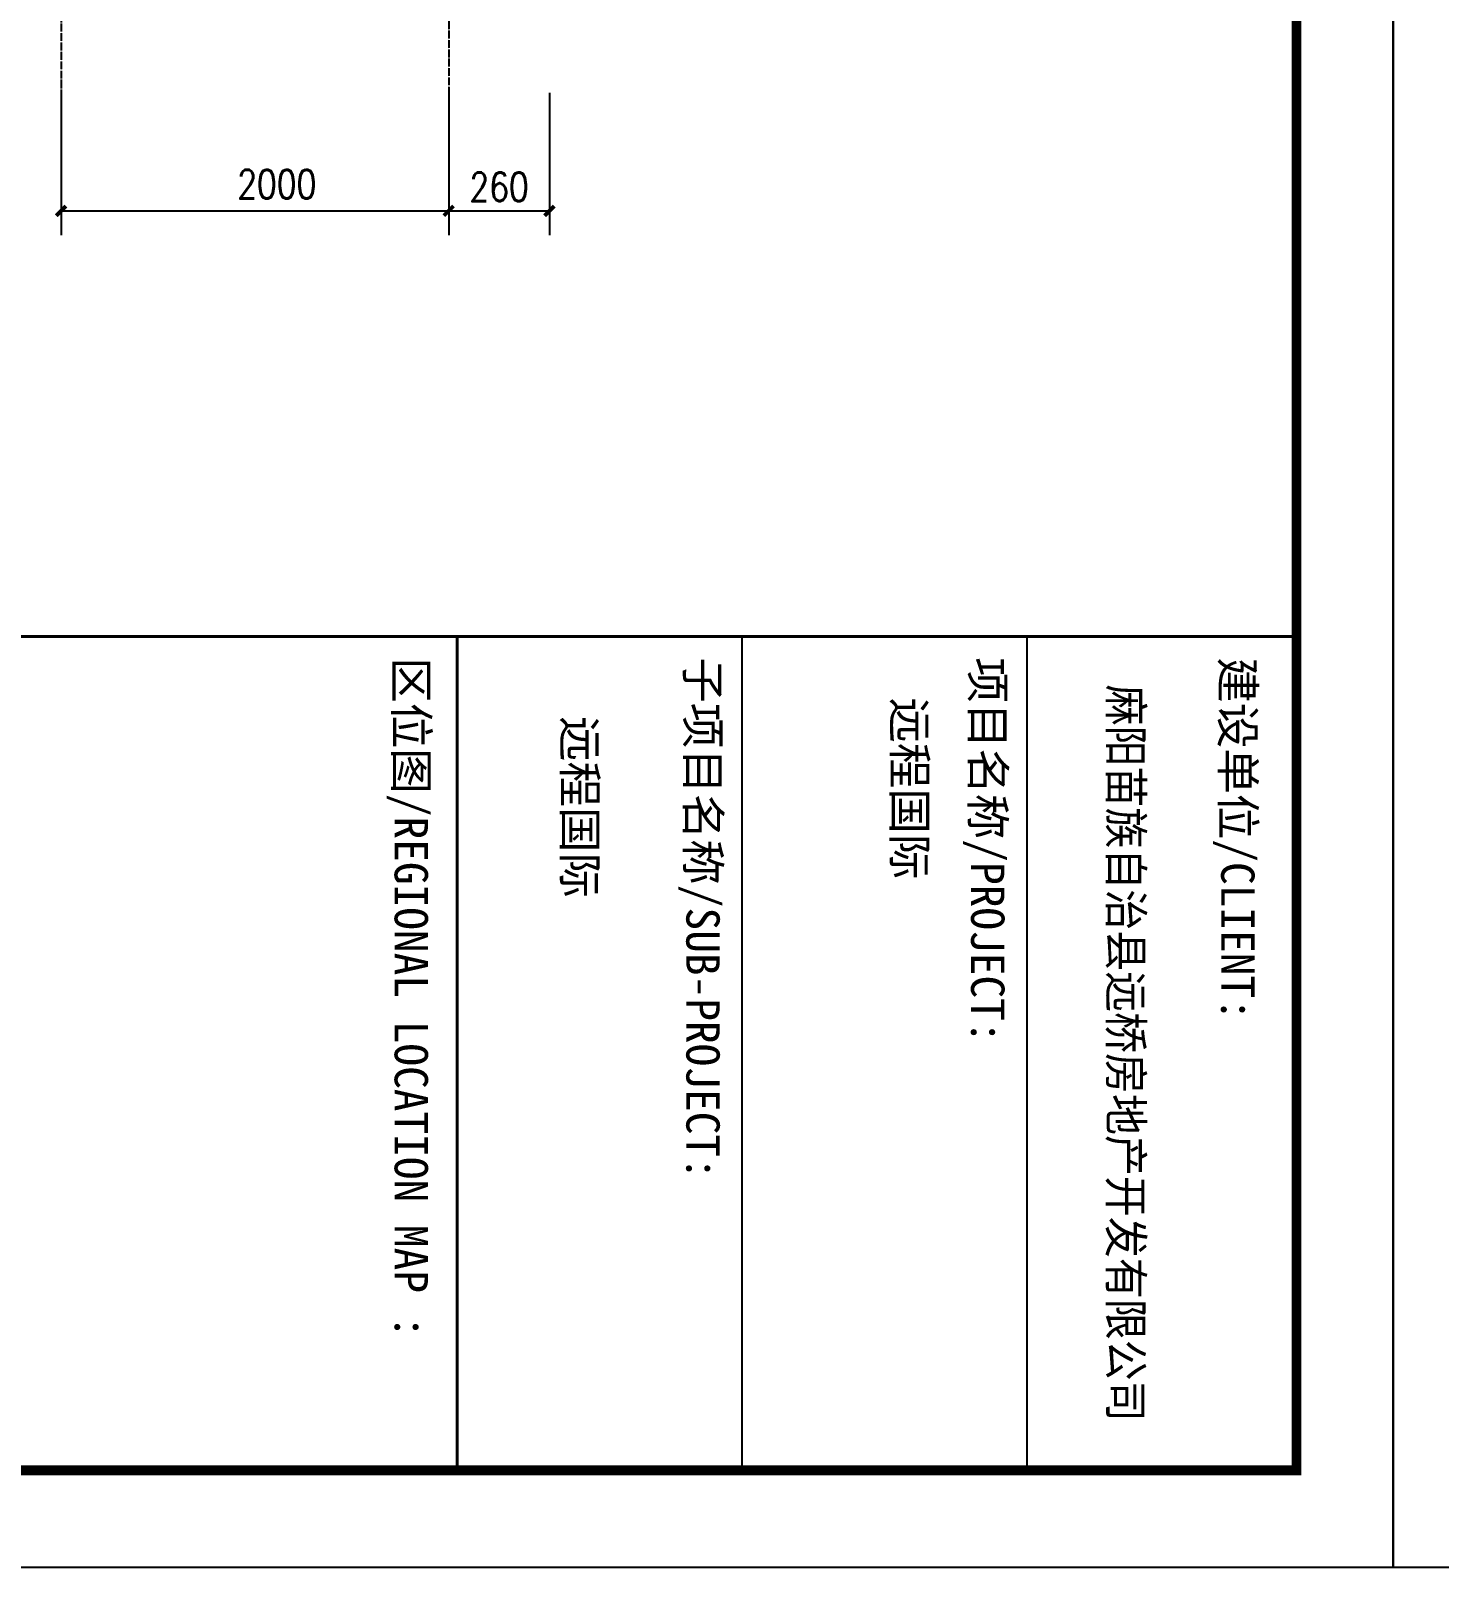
# Model space of a CAD drawing. Extents: x -737978 to 768813, y -372247 to 1140308.
# Drawn here: x -677523 to -673889, y -338663 to -334700 of the extents above; entities that cross this region are included whole.
import ezdxf

# ---------------------------------------------------------------- set-up
doc = ezdxf.new("R2010")
doc.units = 0
doc.header["$LTSCALE"] = 10
doc.header["$MEASUREMENT"] = 0
doc.linetypes.add('DOTE', pattern=[2.42, 2, -0.2, 0.02, -0.2])
doc.layers.get('0').update_dxf_attribs({"linetype": 'CONTINUOUS'})
doc.layers.get('Defpoints').update_dxf_attribs({"linetype": 'CONTINUOUS'})
for name, color, linetype in [('DOTE', 1, 'DOTE'), ('PUB_DIM', 3, 'CONTINUOUS'), ('PUB_TITLE', 4, 'CONTINUOUS')]:
    doc.layers.add(name, color=color, linetype=linetype)
doc.styles.add('-宋体', font='', dxfattribs={"width": 0.8})
doc.styles.add('_TCH_DIM_T3', font='SIMPLEX.shx', dxfattribs={"width": 0.8, "bigfont": 'GBCBIG.shx'})
doc.styles.get('-宋体').set_extended_font_data('SimSun')
doc.dimstyles.new('_TCH_ARCH&&25', dxfattribs={"dimtxt": 74.375, "dimasz": 25, "dimexe": 62.5, "dimexo": 75, "dimgap": 25, "dimtad": 1, "dimdec": 0, "dimzin": 0, "dimdsep": 46, "dimtxsty": '_TCH_DIM_T3', "dimblk": 'ARCHTICK', "dimcen": 0.09, "dimclrt": 7, "dimazin": 2, "dimtfac": 1, "dimtdec": 0, "dimtix": 1, "dimtmove": 2, "dimatfit": 3, "dimfxl": 1, "dimtolj": 1, "dimtzin": 0, "dimarcsym": 0})

# ---------------------------------------------------------------- blocks, each defined once
blk = doc.blocks.new('TQ1')
at = {"layer": 'PUB_TITLE'}
for p, q in [((-49855, -380355), (-43855, -380355)), ((-49855, -382405), (-43855, -382405))]:
    blk.add_line(p, q, dxfattribs=at)
at = {"layer": 'PUB_TITLE', "const_width": 20}
for points in [[(-49855, -378414), (-49855, -418455)], [(-49855, -384455), (-43855, -384455)]]:
    blk.add_lwpolyline(points, dxfattribs=at)
at = {"layer": 'PUB_TITLE', "style": '-宋体'}
for s, p in [('建设单位/CLIENT:', (-49705, -378955)), ('项目名称/PROJECT:', (-49705, -380755)), ('远程国际', (-49417, -381317)), ('子项目名称/SUB-PROJECT:', (-49705, -382805)), ('远程国际', (-49283, -383691)), ('区位图/REGIONAL LOCATION MAP :', (-49705, -384905))]:
    blk.add_text(s, height=240, dxfattribs=at).set_placement(p)
at = {"layer": 'PUB_TITLE', "style": '-宋体', "width": 0.9}
blk.add_text('麻阳苗族自治县远桥房地产开发有限公司', height=240, dxfattribs=at).set_placement((-49509, -379761))
blk = doc.blocks.new('_ArchTick')
at = {"color": 0, "linetype": 'ByBlock', "const_width": 0.4}
blk.add_lwpolyline([(-0.5, -0.5), (0.5, 0.5)], dxfattribs=at)
blk = doc.blocks.new('*D240')
at = {"layer": 'Defpoints', "color": 0, "transparency": 16777216}
for p in [(-676444.4, -334785.4), (-676184.4, -334785.4), (-676184.4, -335164.6)]:
    blk.add_point(p, dxfattribs=at)
at = {"layer": 'PUB_DIM', "color": 0, "lineweight": -2, "transparency": 16777216}
for p, q in [((-676444.4, -334860.4), (-676444.4, -335227.1)), ((-676184.4, -334860.4), (-676184.4, -335227.1)), ((-676444.4, -335164.6), (-676184.4, -335164.6))]:
    blk.add_line(p, q, dxfattribs=at)
at = {"layer": 'PUB_DIM', "color": 0, "lineweight": -2, "transparency": 16777216, "xscale": 25, "yscale": 25, "zscale": 25, "rotation": 180}
blk.add_blockref('_ArchTick', (-676444.4, -335164.6), dxfattribs=at)
at = {"layer": 'PUB_DIM', "color": 0, "lineweight": -2, "transparency": 16777216, "xscale": 25, "yscale": 25, "zscale": 25}
blk.add_blockref('_ArchTick', (-676184.4, -335164.6), dxfattribs=at)
at = {"layer": 'PUB_DIM', "color": 7, "transparency": 16777216, "insert": (-676314.4, -335102.4), "char_height": 74.38, "attachment_point": 5, "style": '_TCH_DIM_T3'}
blk.add_mtext('\\A1;260', dxfattribs=at)

msp = doc.modelspace()

# ---------------------------------------------------------------- linework, layer by layer
at = {"layer": 'DOTE'}
for points in [[(-677444.4, -308425.2), (-677444.4, -334860.4)], [(-676444.4, -308467), (-676444.4, -334902.1)]]:
    msp.add_lwpolyline(points, dxfattribs=at)
at = {"layer": 'PUB_DIM'}
for p, q in [((-677444.4, -334860.4), (-677444.4, -335227.1)), ((-676444.4, -334860.4), (-676444.4, -335227.1)), ((-677444.4, -335164.6), (-676444.4, -335164.6))]:
    msp.add_line(p, q, dxfattribs=at)
at = {"layer": 'PUB_TITLE'}
for points in [[(-688857.6, -338662.7), (-674007.6, -338662.7), (-674007.6, -307137.7), (-688857.6, -307137.7)], [(-674007.6, -338662.7), (-659157.6, -338662.7), (-659157.6, -307137.7), (-674007.6, -307137.7)]]:
    msp.add_lwpolyline(points, close=True, dxfattribs=at)
at = {"layer": 'PUB_TITLE', "const_width": 25}
msp.add_lwpolyline([(-688607.6, -338412.7), (-674257.6, -338412.7), (-674257.6, -307762.7), (-688607.6, -307762.7)], close=True, dxfattribs=at)

# ---------------------------------------------------------------- block references
at = {"xscale": 0.3583835528172438, "yscale": 0.3583835528172438, "zscale": 0.3583835528172438, "rotation": 270}
msp.add_blockref('TQ1', (-538640.3, -354129.5), dxfattribs=at)
at = {"layer": 'PUB_DIM', "xscale": 25, "yscale": 25, "zscale": 25, "rotation": 180}
msp.add_blockref('_ArchTick', (-677444.4, -335164.6), dxfattribs=at)
at = {"layer": 'PUB_DIM', "xscale": 25, "yscale": 25, "zscale": 25}
msp.add_blockref('_ArchTick', (-676444.4, -335164.6), dxfattribs=at)

# ---------------------------------------------------------------- texts
at = {"layer": 'PUB_DIM', "color": 7, "insert": (-676887.9, -335095.8), "char_height": 74.38, "attachment_point": 5, "style": '_TCH_DIM_T3'}
msp.add_mtext('\\A1;2000', dxfattribs=at)

# ---------------------------------------------------------------- dimensions: what is measured, and where the dimension line sits
at = {"layer": 'PUB_DIM'}
dim = msp.add_aligned_dim(p1=(-676444.4, -334785.4), p2=(-676184.4, -334785.4), distance=-379.2, dimstyle='_TCH_ARCH&&25', dxfattribs=at)
dim.commit()
dim.dimension.update_dxf_attribs({"geometry": '*D240', "text_midpoint": (-676314.4, -335102.4)})

doc.saveas('drawing.dxf')
